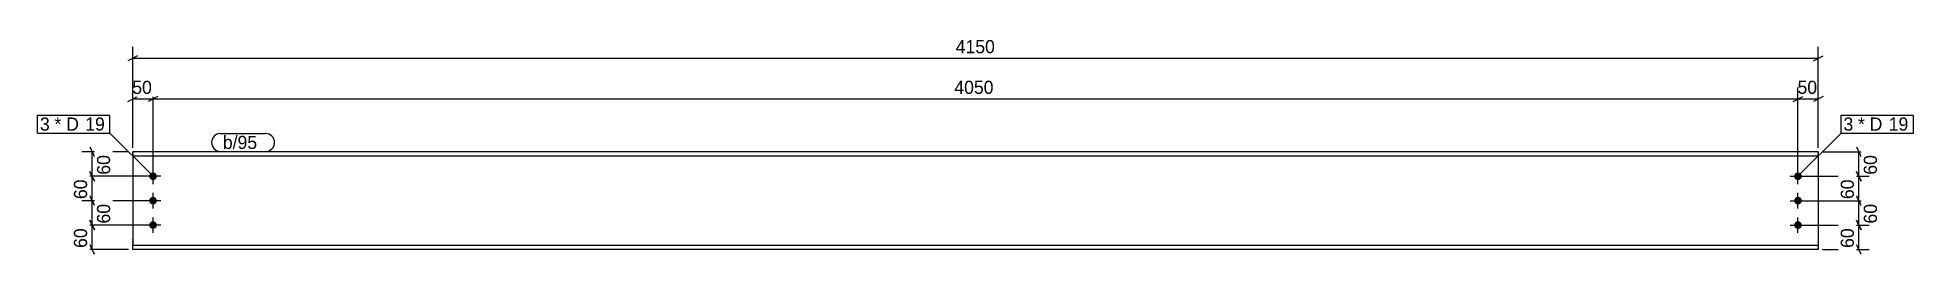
# Model space of a CAD drawing. Header units: millimetres. Extents: x 32 to 4651, y 32 to 565.
import ezdxf

# ---------------------------------------------------------------- set-up
doc = ezdxf.new("R2010")
doc.units = ezdxf.units.MM
doc.linetypes.add('DXK_LINE_DOT4', pattern=[0.9408, 0.4704, -0.4704])
doc.styles.add('Comic Sans MS', font='COMIC.TTF', dxfattribs={"height": 0.2})

msp = doc.modelspace()

# ---------------------------------------------------------------- hatches: boundary and pattern name
at = {"linetype": 'Continuous'}
for points in [[(306.9, 224, -1), (325.9, 224, -1)], [(4356.9, 224, -1), (4375.9, 224, -1)], [(306.9, 164, -1), (325.9, 164, -1)], [(4356.9, 164, -1), (4375.9, 164, -1)], [(306.9, 104, -1), (325.9, 104, -1)], [(4356.9, 104, -1), (4375.9, 104, -1)]]:
    msp.add_hatch(color=3, dxfattribs=at).paths.add_polyline_path(points)

# ---------------------------------------------------------------- linework, layer by layer
at = {"color": 8, "linetype": 'Continuous'}
for p, q in [((278.4, 520), (254.4, 508)), ((266.4, 514), (4416.4, 514)), ((4404.4, 508), (4428.4, 520)), ((254.4, 408), (278.4, 420)), ((266.4, 294), (266.4, 442.4)), ((328.4, 420), (304.4, 408)), ((328.4, 420), (304.4, 408)), ((316.4, 234), (316.4, 442.4)), ((316.4, 234), (316.4, 442.4)), ((4354.4, 408), (4378.4, 420)), ((4366.4, 234), (4366.4, 442.4)), ((4428.4, 420), (4404.4, 408)), ((4416.4, 294), (4416.4, 442.4)), ((266.4, 414), (316.4, 414)), ((4366.4, 414), (4416.4, 414)), ((256.4, 284), (140.8, 284)), ((160.4, 296), (172.4, 272)), ((166.4, 224), (166.4, 284)), ((4426.4, 284), (4544.8, 284)), ((4510.4, 296), (4522.4, 272)), ((4516.4, 224), (4516.4, 284)), ((172.4, 212), (160.4, 236)), ((4522.4, 212), (4510.4, 236)), ((306.4, 224), (140.8, 224)), ((4376.4, 224), (4544.8, 224)), ((306.4, 164), (138, 164)), ((172.4, 152), (160.4, 176)), ((4376.4, 164), (4542, 164)), ((4522.4, 152), (4510.4, 176)), ((306.4, 104), (140.8, 104)), ((172.4, 92), (160.4, 116)), ((4376.4, 104), (4544.8, 104)), ((4522.4, 92), (4510.4, 116)), ((172.4, 32), (160.4, 56)), ((4522.4, 32), (4510.4, 56)), ((256.4, 44), (138, 44)), ((4426.4, 44), (4542, 44))]:
    msp.add_line(p, q, dxfattribs=at)
at = {"color": 7, "linetype": 'Continuous'}
for p, q in [((266.4, 274.2), (266.4, 284)), ((266.4, 284), (266.4, 284)), ((4416.4, 284), (266.4, 284)), ((4416.4, 284), (4416.4, 284)), ((4416.4, 284), (4416.4, 274.2)), ((266.4, 274.2), (266.4, 53.8)), ((266.4, 274.2), (4416.4, 274.2)), ((4416.4, 274.2), (4416.4, 53.8)), ((266.4, 44), (266.4, 53.8)), ((4416.4, 53.8), (266.4, 53.8)), ((4416.4, 53.8), (4416.4, 44)), ((266.4, 44), (266.4, 44)), ((4416.4, 44), (266.4, 44)), ((4416.4, 44), (4416.4, 44))]:
    msp.add_line(p, q, dxfattribs=at)
at = {"color": 7, "linetype": 'DXK_LINE_DOT4'}
for p, q in [((266.4, 284), (266.4, 274.2)), ((4416.4, 274.2), (4416.4, 284)), ((4416.4, 284), (4416.4, 284)), ((4416.4, 274.2), (4416.4, 274.2)), ((4416.4, 274.2), (4416.4, 274.2)), ((266.4, 53.8), (266.4, 68.8)), ((266.4, 44), (266.4, 53.8)), ((4416.4, 53.8), (4416.4, 53.8)), ((4416.4, 44), (4416.4, 53.8)), ((4416.4, 53.8), (4416.4, 53.8)), ((4416.4, 44), (4416.4, 44))]:
    msp.add_line(p, q, dxfattribs=at)
at = {"color": 3, "linetype": 'Continuous'}
for p, q in [((316.4, 205), (316.4, 243)), ((4366.4, 205), (4366.4, 243)), ((335.4, 224), (297.4, 224)), ((4347.4, 224), (4385.4, 224)), ((335.4, 164), (297.4, 164)), ((316.4, 145), (316.4, 183)), ((4347.4, 164), (4385.4, 164)), ((4366.4, 145), (4366.4, 183)), ((335.4, 104), (297.4, 104)), ((316.4, 85), (316.4, 123)), ((4347.4, 104), (4385.4, 104)), ((4366.4, 85), (4366.4, 123))]:
    msp.add_line(p, q, dxfattribs=at)

# ---------------------------------------------------------------- wipeouts: each hides what was drawn before it
at = {"color": 0}
for points in [[(64.1, 336.1), (64.1, 368.1), (38, 368.1), (38, 336.1)], [(4504.5, 336.1), (4504.5, 368.1), (4478.5, 368.1), (4478.5, 336.1)]]:
    msp.add_wipeout(points, dxfattribs=at)

# ---------------------------------------------------------------- next in the draw order: wipeouts: each hides what was drawn before it
for points in [[(2396.5, 520), (2396.5, 564.8), (2286.3, 564.8), (2286.3, 520)], [(4423.9, 420), (4423.9, 464.8), (4358.9, 464.8), (4358.9, 420)], [(64.1, 336.1), (64.1, 368.1), (38, 368.1), (38, 336.1)], [(4504.5, 336.1), (4504.5, 368.1), (4478.5, 368.1), (4478.5, 336.1)], [(217.2, 286.5), (172.4, 286.5), (172.4, 221.5), (217.2, 221.5)], [(587.7, 291), (587.7, 323), (488.4, 323), (488.4, 291)], [(4567.2, 286.5), (4522.4, 286.5), (4522.4, 221.5), (4567.2, 221.5)]]:
    msp.add_wipeout(points, dxfattribs=at)

# ---------------------------------------------------------------- next in the draw order: linework, layer by layer
at = {"color": 8, "linetype": 'Continuous'}
for p, q in [((4416.4, 294), (4416.4, 542.4)), ((4354.4, 408), (4378.4, 420)), ((4366.4, 234), (4366.4, 442.4)), ((316.4, 414), (4366.4, 414)), ((160.4, 236), (172.4, 212)), ((4510.4, 236), (4522.4, 212)), ((306.4, 224), (138, 224)), ((166.4, 164), (166.4, 224)), ((4376.4, 224), (4542, 224)), ((4516.4, 164), (4516.4, 224))]:
    msp.add_line(p, q, dxfattribs=at)
at = {"color": 7, "linetype": 'Continuous'}
for p, q in [((32, 330.1), (32, 374.1)), ((4472.5, 330.1), (4472.5, 374.1))]:
    msp.add_line(p, q, dxfattribs=at)

# ---------------------------------------------------------------- next in the draw order: texts
at = {"color": 3, "style": 'Comic Sans MS'}
for s, p in [('4150', (2292.7, 526.4)), ('50', (4365.3, 426.4))]:
    msp.add_text(s, height=32.38, dxfattribs=at).set_placement(p)
for p in [(210.8, 227.9), (4560.8, 227.9)]:
    msp.add_text('60', height=32.38, rotation=90.0002, dxfattribs=at).set_placement(p)

# ---------------------------------------------------------------- next in the draw order: wipeouts: each hides what was drawn before it
at = {"color": 0}
for points in [[(139.9, 336.1), (139.9, 368.1), (73.7, 368.1), (73.7, 336.1)], [(4580.3, 336.1), (4580.3, 368.1), (4514.1, 368.1), (4514.1, 336.1)], [(587.7, 291), (587.7, 323), (488.4, 323), (488.4, 291)]]:
    msp.add_wipeout(points, dxfattribs=at)

# ---------------------------------------------------------------- next in the draw order: linework, layer by layer
at = {"color": 7, "linetype": 'Continuous'}
for p, q in [((482.4, 329), (593.7, 329)), ((482.4, 285), (593.7, 285))]:
    msp.add_line(p, q, dxfattribs=at)
for centre, start, end in [((482.4, 307), 90, 270), ((593.7, 307), 270, 90)]:
    msp.add_arc(centre, 22, start, end, dxfattribs=at)

# ---------------------------------------------------------------- next in the draw order: texts
at = {"color": 3, "style": 'Comic Sans MS'}
msp.add_text('b/95', height=32.38, dxfattribs=at).set_placement((488.4, 291))

# ---------------------------------------------------------------- next in the draw order: wipeouts: each hides what was drawn before it
at = {"color": 0}
for points in [[(323.9, 420), (323.9, 464.8), (258.9, 464.8), (258.9, 420)], [(2399.9, 420), (2399.9, 464.8), (2282.9, 464.8), (2282.9, 420)], [(139.9, 336.1), (139.9, 368.1), (73.7, 368.1), (73.7, 336.1)], [(4580.3, 336.1), (4580.3, 368.1), (4514.1, 368.1), (4514.1, 336.1)], [(160.4, 226.5), (115.6, 226.5), (115.6, 161.5), (160.4, 161.5)], [(4510.4, 226.5), (4465.6, 226.5), (4465.6, 161.5), (4510.4, 161.5)]]:
    msp.add_wipeout(points, dxfattribs=at)

# ---------------------------------------------------------------- next in the draw order: linework, layer by layer
at = {"color": 8, "linetype": 'Continuous'}
for p, q in [((266.4, 294), (266.4, 542.4)), ((306.4, 164), (140.8, 164)), ((160.4, 176), (172.4, 152)), ((166.4, 104), (166.4, 164)), ((4376.4, 164), (4544.8, 164)), ((4510.4, 176), (4522.4, 152)), ((4516.4, 104), (4516.4, 164))]:
    msp.add_line(p, q, dxfattribs=at)
at = {"color": 7, "linetype": 'Continuous'}
msp.add_line((4366.4, 224), (4472.5, 330.1), dxfattribs=at)

# ---------------------------------------------------------------- next in the draw order: texts
at = {"color": 3, "style": 'Comic Sans MS'}
for s, height, p in [('50', 32.38, (265.3, 426.4)), ('4050', 32.38, (2289.3, 426.4)), ('3', 32.4, (38, 336.1)), ('3', 32.4, (4478.5, 336.1))]:
    msp.add_text(s, height=height, dxfattribs=at).set_placement(p)
for p in [(154, 167.9), (4504, 167.9)]:
    msp.add_text('60', height=32.38, rotation=90.0002, dxfattribs=at).set_placement(p)

# ---------------------------------------------------------------- next in the draw order: wipeouts: each hides what was drawn before it
at = {"color": 0}
for points in [[(194.7, 336.1), (194.7, 368.1), (149.5, 368.1), (149.5, 336.1)], [(4635.2, 336.1), (4635.2, 368.1), (4589.9, 368.1), (4589.9, 336.1)]]:
    msp.add_wipeout(points, dxfattribs=at)

# ---------------------------------------------------------------- next in the draw order: wipeouts: each hides what was drawn before it
for points in [[(194.7, 336.1), (194.7, 368.1), (149.5, 368.1), (149.5, 336.1)], [(4635.2, 336.1), (4635.2, 368.1), (4589.9, 368.1), (4589.9, 336.1)], [(217.2, 166.5), (172.4, 166.5), (172.4, 101.5), (217.2, 101.5)], [(4567.2, 166.5), (4522.4, 166.5), (4522.4, 101.5), (4567.2, 101.5)]]:
    msp.add_wipeout(points, dxfattribs=at)

# ---------------------------------------------------------------- next in the draw order: linework, layer by layer
at = {"color": 7, "linetype": 'Continuous'}
for p, q in [((32, 374.1), (210.3, 374.1)), ((210.3, 330.1), (210.3, 374.1)), ((4472.5, 374.1), (4650.8, 374.1)), ((4650.8, 330.1), (4650.8, 374.1)), ((32, 330.1), (210.3, 330.1)), ((316.4, 224), (210.3, 330.1)), ((4472.5, 330.1), (4650.8, 330.1))]:
    msp.add_line(p, q, dxfattribs=at)
at = {"color": 8, "linetype": 'Continuous'}
for p, q in [((306.4, 104), (138, 104)), ((160.4, 116), (172.4, 92)), ((166.4, 44), (166.4, 104)), ((4376.4, 104), (4542, 104)), ((4510.4, 116), (4522.4, 92)), ((4516.4, 44), (4516.4, 104))]:
    msp.add_line(p, q, dxfattribs=at)

# ---------------------------------------------------------------- next in the draw order: texts
at = {"color": 3, "style": 'Comic Sans MS'}
for s, p in [('* D', (73.7, 336.1)), ('19', (149.5, 336.1)), ('* D', (4514.1, 336.1)), ('19', (4589.9, 336.1))]:
    msp.add_text(s, height=32.38, dxfattribs=at).set_placement(p)
for p in [(210.8, 107.9), (4560.8, 107.9)]:
    msp.add_text('60', height=32.38, rotation=90.0002, dxfattribs=at).set_placement(p)

# ---------------------------------------------------------------- next in the draw order: wipeouts: each hides what was drawn before it
at = {"color": 0}
for points in [[(160.4, 106.5), (115.6, 106.5), (115.6, 41.5), (160.4, 41.5)], [(4510.4, 106.5), (4465.6, 106.5), (4465.6, 41.5), (4510.4, 41.5)]]:
    msp.add_wipeout(points, dxfattribs=at)

# ---------------------------------------------------------------- next in the draw order: texts
at = {"color": 3, "style": 'Comic Sans MS'}
for p in [(154, 47.9), (4504, 47.9)]:
    msp.add_text('60', height=32.38, rotation=90.0002, dxfattribs=at).set_placement(p)

doc.saveas('drawing.dxf')
